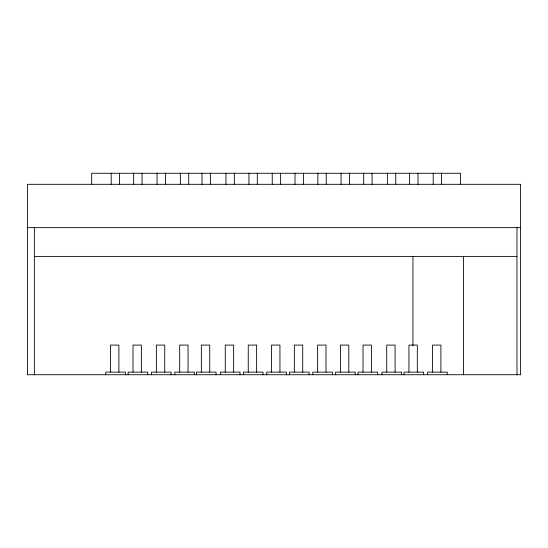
<?xml version="1.0" encoding="UTF-8"?>
<svg xmlns="http://www.w3.org/2000/svg" width="548" height="548" viewBox="0 0 548 548"><rect width="100%" height="100%" fill="white"/><g stroke="black" fill="none" stroke-linecap="round" stroke-linejoin="round"><path stroke-width="0.82" d="M27.4 227.639L520.6 227.639M34.353 256.402L516.976 256.402M516.976 227.639L516.976 374.736M463.553 256.402L463.553 374.736M460.512 184.334L460.512 173.264L91.667 173.264L91.667 184.334M447.264 374.736L447.264 372.119L427.659 372.119L427.659 374.736M441.585 173.264L441.585 184.313M440.914 372.119L440.914 345.082L432.536 345.082L432.536 372.119M433.208 173.264L433.208 184.313M423.625 374.736L423.625 372.119L404.02 372.119L404.02 374.736M417.987 173.264L417.987 184.313M417.316 372.119L417.316 345.082L408.938 345.082L408.938 372.195M412.945 256.402L412.945 345.795M409.609 173.264L409.609 184.313M401.561 374.736L401.561 372.119L381.956 372.119L381.956 374.736M395.759 173.264L395.759 184.313M395.087 372.195L395.087 345.082L386.71 345.082L386.71 372.119M387.381 173.264L387.381 184.313M377.688 374.736L377.688 372.119L358.084 372.119L358.084 374.736M372.071 173.264L372.071 184.313M371.4 372.119L371.4 345.082L363.023 345.082L363.023 372.195M363.694 173.264L363.694 184.313M355.227 374.736L355.227 372.119L335.616 372.119L335.616 374.736M349.46 173.264L349.46 184.313M348.781 372.195L348.781 345.082L340.404 345.082L340.404 372.119M341.075 173.264L341.075 184.313M332.41 374.736L332.41 372.119L312.798 372.119L312.798 374.736M326.245 173.264L326.245 184.313M326.005 372.195L326.005 345.082L317.628 345.082L317.628 372.119M317.867 173.264L317.867 184.313M309.168 374.736L309.168 372.119L289.563 372.119L289.563 374.736M303.393 173.264L303.393 184.313M302.715 372.195L302.715 345.082L294.338 345.082L294.338 372.119M295.009 173.264L295.009 184.313M286.364 374.736L286.364 372.119L266.753 372.119L266.753 374.736M280.617 173.264L280.617 184.313M279.946 372.195L279.946 345.082L271.568 345.082L271.568 372.119M272.24 173.264L272.24 184.313M262.992 374.736L262.992 372.119L243.387 372.119L243.387 374.736M257.307 173.264L257.307 184.313M256.635 372.195L256.635 345.082L248.258 345.082L248.258 372.119M248.929 173.264L248.929 184.313M240.003 374.736L240.003 372.119L220.399 372.119L220.399 374.736M234.332 173.264L234.332 184.313M233.66 372.119L233.66 345.082L225.276 345.082L225.276 372.195M225.954 173.264L225.954 184.313M216.056 374.736L216.056 372.119L196.444 372.119L196.444 374.736M210.391 173.264L210.391 184.313M209.72 372.119L209.72 345.082L201.342 345.082L201.342 372.195M202.013 173.264L202.013 184.313M194.43 374.736L194.43 372.119L174.826 372.119L174.826 374.736M188.731 173.264L188.731 184.313M188.06 372.195L188.06 345.082L179.682 345.082L179.682 372.195M180.354 173.264L180.354 184.313M171.051 374.736L171.051 372.119L151.447 372.119L151.447 374.736M165.414 173.264L165.414 184.313M164.743 372.195L164.743 345.082L156.365 345.082L156.365 372.195M157.036 173.264L157.036 184.313M147.761 374.736L147.761 372.119L128.157 372.119L128.157 374.736M142.048 173.264L142.048 184.313M141.37 372.195L141.37 345.082L132.993 345.082L132.993 372.195M133.664 173.264L133.664 184.313M125.369 374.736L125.369 372.119L105.757 372.119L105.757 374.736M119.567 173.264L119.567 184.313M118.895 372.195L118.895 345.082L110.518 345.082L110.518 372.119M111.189 173.264L111.189 184.313M34.353 227.639L34.353 374.736M520.6 184.313L27.4 184.313L27.4 374.736L520.6 374.736L520.6 184.313"/></g></svg>
